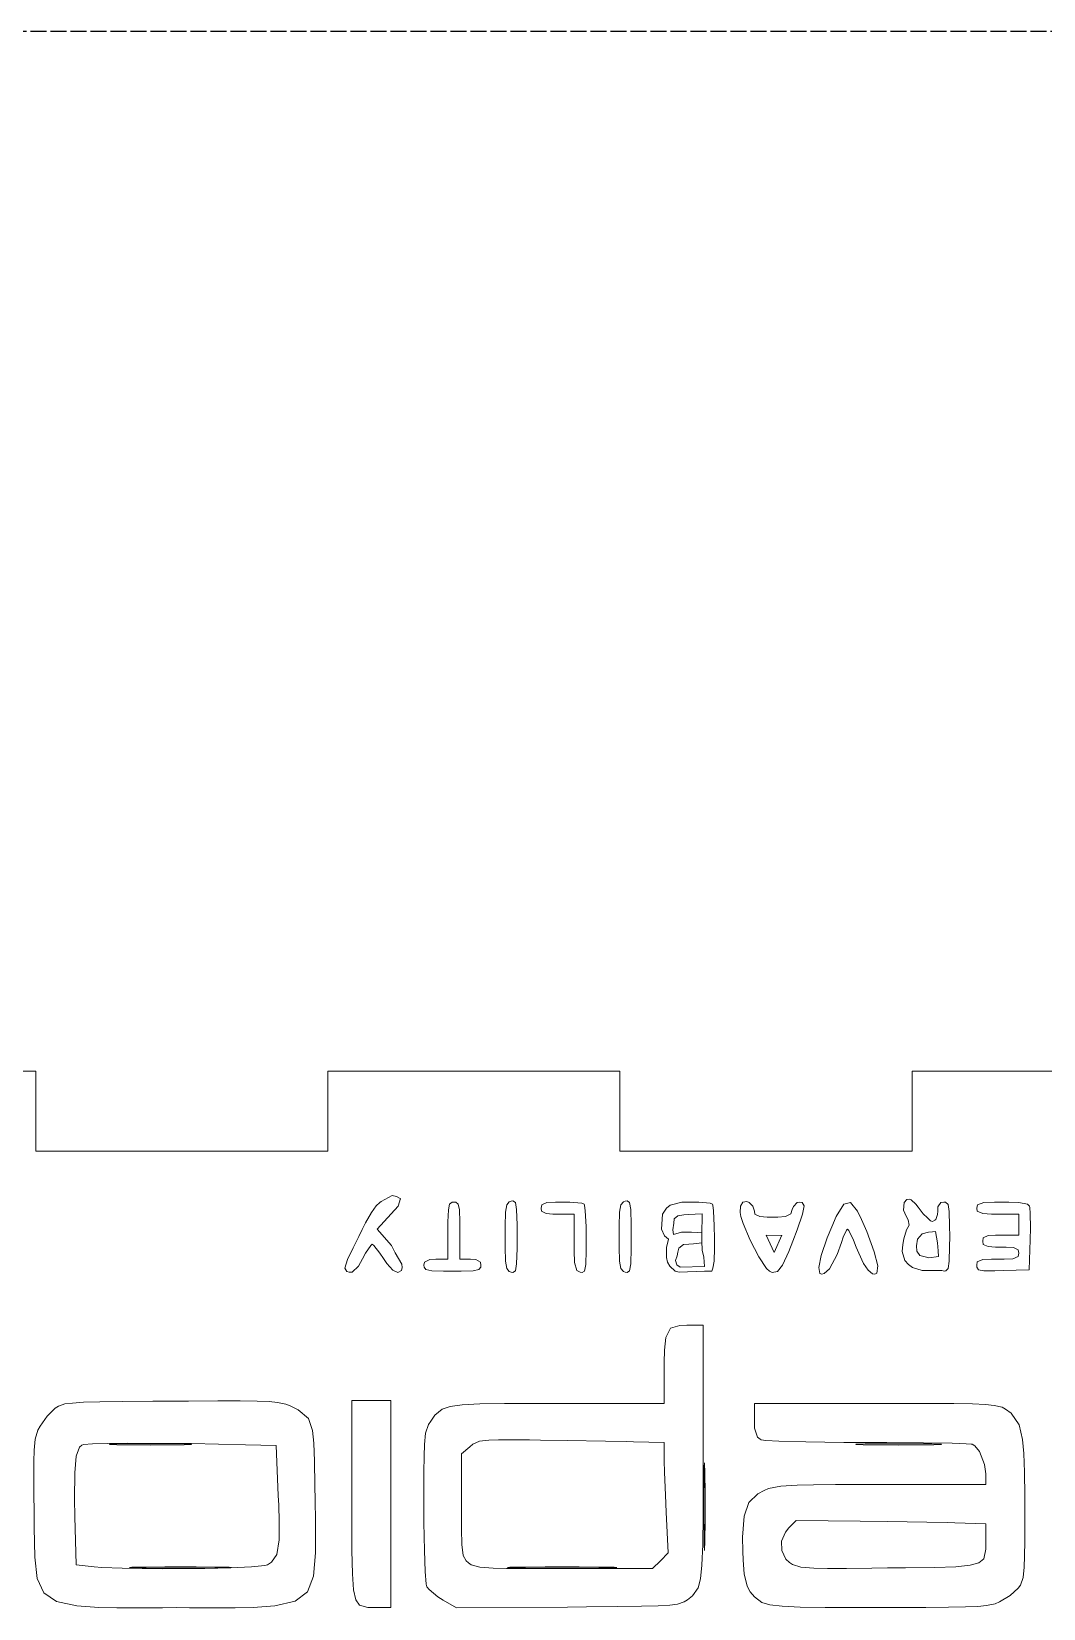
# Model space of a CAD drawing. Header units: millimetres. Extents: x 0 to 610, y 0 to 514.
# Drawn here: x 256.9 to 294.9, y 394.9 to 454 of the extents above; entities that cross this region are included whole.
import ezdxf

# ---------------------------------------------------------------- set-up
doc = ezdxf.new("R2010")
doc.units = ezdxf.units.MM
doc.header["$LTSCALE"] = 0.05
doc.linetypes.add('Dotted', pattern=[15, 12, -3])
doc.layers.get('0').update_dxf_attribs({"plot": 0})
doc.layers.add('CUT', color=1, linetype='Continuous', lineweight=0)
doc.layers.add('ETCH', color=5, linetype='Continuous', lineweight=0)

# ---------------------------------------------------------------- blocks, each defined once
blk = doc.blocks.new('back_outer')
blk.add_lwpolyline([(-39.821, 0), (-28.872, 0), (-28.872, 3), (-17.923, 3), (-17.923, 0), (-6.974, 0), (-6.974, 3), (3.974, 3), (3.974, 0), (14.923, 0), (14.923, 3), (25.872, 3), (25.872, 0), (36.821, 0), (36.821, 3), (47.769, 3), (47.769, 0), (58.718, 0)])
blk = doc.blocks.new('percepio')
for p, q in [((605.86, 136.25), (608.74, 136.87)), ((608.74, 136.87), (611.64, 137.14)), ((611.64, 137.14), (615.74, 137.33)), ((615.74, 137.33), (621.38, 137.45)), ((621.38, 137.45), (628.9, 137.52)), ((628.9, 137.52), (638.67, 137.54)), ((638.67, 137.54), (644.5, 137.55)), ((644.5, 137.55), (651.32, 137.55)), ((651.32, 137.55), (662.49, 137.51)), ((662.49, 137.51), (670.81, 137.38)), ((670.81, 137.38), (676.76, 137.1)), ((676.76, 137.1), (680.83, 136.6)), ((680.83, 136.6), (683.51, 135.82)), ((711.56, 136.38), (714.1, 136.71)), ((714.1, 136.71), (717.98, 136.94)), ((717.98, 136.94), (723.62, 137.1)), ((723.62, 137.1), (731.44, 137.22)), ((731.44, 137.22), (741.86, 137.32)), ((741.86, 137.32), (748.17, 137.37)), ((748.17, 137.37), (785.2, 137.65)), ((785.2, 137.65), (789.58, 135.09)), ((807, 103.08), (807, 137.58)), ((807, 137.58), (811.85, 137.58)), ((811.85, 137.58), (814.61, 137.56)), ((814.61, 137.56), (817.47, 136.71)), ((817.47, 136.71), (818.66, 134.92)), ((838.81, 135.39), (845.57, 136.99)), ((845.57, 136.99), (852.79, 137.49)), ((852.79, 137.49), (858.78, 137.6)), ((858.78, 137.6), (865.82, 137.61)), ((865.82, 137.61), (873.98, 137.59)), ((873.98, 137.59), (878.5, 137.58)), ((878.5, 137.58), (883.03, 137.59)), ((883.03, 137.59), (891.19, 137.61)), ((891.19, 137.61), (898.24, 137.59)), ((898.24, 137.59), (904.25, 137.48)), ((904.25, 137.48), (911.51, 137.01)), ((911.51, 137.01), (918.34, 135.52)), ((598.17, 131.07), (600.9, 133.57)), ((600.9, 133.57), (604.42, 135.69)), ((604.42, 135.69), (605.86, 136.25)), ((683.51, 135.82), (686.02, 134.01)), ((686.02, 134.01), (687.39, 132.28)), ((687.39, 132.28), (688.46, 130.43)), ((704.74, 130.98), (706.57, 133.6)), ((706.57, 133.6), (708.32, 134.99)), ((708.32, 134.99), (709.35, 135.66)), ((709.35, 135.66), (711.56, 136.38)), ((789.58, 135.09), (791.36, 133.94)), ((791.36, 133.94), (794.24, 131.56)), ((794.24, 131.56), (794.98, 130.62)), ((818.66, 134.92), (819.4, 131.6)), ((819.4, 131.6), (819.8, 126.29)), ((832.71, 127.09), (834.75, 132.26)), ((834.75, 132.26), (838.81, 135.39)), ((918.34, 135.52), (922.51, 132.62)), ((922.51, 132.62), (924.69, 127.86)), ((596.21, 124.05), (596.57, 127.57)), ((596.57, 127.57), (597.48, 130.11)), ((597.48, 130.11), (598.17, 131.07)), ((688.46, 130.43), (689.39, 126.34)), ((689.39, 126.34), (689.72, 121.8)), ((703.46, 123.41), (703.96, 128.02)), ((703.96, 128.02), (704.74, 130.98)), ((794.98, 130.62), (795.2, 129.75)), ((795.2, 129.75), (795.57, 125.58)), ((819.8, 126.29), (819.97, 118.53)), ((832.06, 119.38), (832.71, 127.09)), ((924.69, 127.86), (925.54, 120.77)), ((596.08, 120.43), (596.21, 124.05)), ((609.69, 121.28), (609, 118.06)), ((611.25, 122.63), (609.69, 121.28)), ((614.2, 123.48), (611.25, 122.63)), ((618.96, 123.96), (614.2, 123.48)), ((625.99, 124.2), (618.96, 123.96)), ((635.72, 124.32), (625.99, 124.2)), ((641.73, 124.37), (635.72, 124.32)), ((646.87, 124.42), (641.73, 124.37)), ((655.33, 124.49), (646.87, 124.42)), ((661.67, 124.49), (655.33, 124.49)), ((666.24, 124.42), (661.67, 124.49)), ((670.54, 124.11), (666.24, 124.42)), ((673.36, 123.23), (670.54, 124.11)), ((674.31, 122.55), (673.36, 123.23)), ((675.5, 121.39), (674.31, 122.55)), ((676.88, 118.58), (675.5, 121.39)), ((689.72, 121.8), (689.84, 118.74)), ((703.18, 116.56), (703.46, 123.41)), ((717.3, 121.98), (714.7, 119.37)), ((719.91, 124.58), (717.3, 121.98)), ((749.34, 124.58), (719.91, 124.58)), ((731.81, 124.19), (732.21, 124.24)), ((732.64, 124.14), (731.81, 124.19)), ((732.21, 124.24), (733.9, 124.3)), ((734.64, 124.09), (732.64, 124.14)), ((733.9, 124.3), (735.25, 124.33)), ((737.76, 124.06), (734.64, 124.09)), ((735.25, 124.33), (750, 124.46)), ((744.38, 124.03), (737.76, 124.06)), ((750, 124.02), (744.38, 124.03)), ((754.21, 124.58), (749.34, 124.58)), ((750, 124.46), (764.75, 124.33)), ((755.62, 124.03), (750, 124.02)), ((762.3, 124.56), (754.21, 124.58)), ((762.24, 124.06), (755.62, 124.03)), ((765.36, 124.09), (762.24, 124.06)), ((768.46, 124.5), (762.3, 124.56)), ((764.75, 124.33), (766.1, 124.3)), ((767.36, 124.14), (765.36, 124.09)), ((766.1, 124.3), (767.79, 124.24)), ((768.19, 124.19), (767.36, 124.14)), ((767.79, 124.24), (768.19, 124.19)), ((772.98, 124.38), (768.46, 124.5)), ((777.36, 124.06), (772.98, 124.38)), ((780.27, 123.27), (777.36, 124.06)), ((781.14, 122.67), (780.27, 123.27)), ((781.91, 122), (781.14, 122.67)), ((782.9, 120.25), (781.91, 122)), ((795.57, 125.58), (795.84, 118.57)), ((846.72, 122.48), (844.99, 119.9)), ((848.02, 123.3), (846.72, 122.48)), ((848.98, 123.54), (848.02, 123.3)), ((853.36, 123.96), (848.98, 123.54)), ((860.28, 124.29), (853.36, 123.96)), ((860.04, 124.18), (860.41, 124.24)), ((860.82, 124.13), (860.04, 124.18)), ((868.91, 124.51), (860.28, 124.29)), ((860.41, 124.24), (861.99, 124.3)), ((862.68, 124.09), (860.82, 124.13)), ((861.99, 124.3), (863.25, 124.33)), ((865.59, 124.06), (862.68, 124.09)), ((863.25, 124.33), (877, 124.46)), ((871.76, 124.03), (865.59, 124.06)), ((883.14, 124.63), (868.91, 124.51)), ((877, 124.02), (871.76, 124.03)), ((877, 124.46), (890.75, 124.33)), ((882.24, 124.03), (877, 124.02)), ((888.41, 124.06), (882.24, 124.03)), ((896.38, 124.45), (883.14, 124.63)), ((891.32, 124.09), (888.41, 124.06)), ((890.75, 124.33), (892.01, 124.3)), ((893.18, 124.13), (891.32, 124.09)), ((892.01, 124.3), (893.59, 124.24)), ((893.96, 124.18), (893.18, 124.13)), ((893.59, 124.24), (893.96, 124.18)), ((903.23, 124.16), (896.38, 124.45)), ((905.74, 123.95), (903.23, 124.16)), ((911.77, 123.32), (905.74, 123.95)), ((912.2, 107.2), (911.77, 123.32)), ((925.54, 120.77), (925.72, 110.89)), ((596, 108.93), (596.02, 115.48)), ((596.02, 115.48), (596.08, 120.43)), ((609, 118.06), (609, 114.93)), ((676.94, 115.46), (676.88, 118.58)), ((689.84, 118.74), (689.93, 114.08)), ((702.49, 115.37), (702.57, 118.53)), ((702.57, 118.53), (702.65, 118.34)), ((702.65, 118.34), (702.72, 116.9)), ((702.72, 116.9), (702.75, 115.78)), ((702.75, 115.78), (702.88, 103.65)), ((703.05, 106.9), (703.18, 116.56)), ((714.7, 119.37), (715.35, 105.82)), ((783.36, 116.53), (782.9, 120.25)), ((783.48, 111.44), (783.36, 116.53)), ((795.84, 118.57), (795.98, 109.21)), ((819.97, 118.53), (820, 107.84)), ((832.12, 108.62), (832.06, 119.38)), ((844.99, 119.9), (844.23, 114.96)), ((609, 114.93), (609, 109.65)), ((672.09, 108.58), (674.55, 111.04)), ((674.55, 111.04), (675.68, 112.41)), ((675.68, 112.41), (676.94, 115.46)), ((689.93, 114.08), (689.45, 107.12)), ((702.44, 108.65), (702.49, 115.37)), ((783.5, 106.55), (783.48, 111.44)), ((844.23, 114.96), (844.18, 108.93)), ((925.72, 110.89), (925.76, 104.76)), ((596, 104.97), (596, 108.93)), ((609, 109.65), (619.25, 109.33)), ((619.25, 109.33), (621.74, 109.26)), ((621.74, 109.26), (628.62, 109.11)), ((628.62, 109.11), (641.72, 108.9)), ((641.72, 108.9), (650.8, 108.79)), ((650.8, 108.79), (672.09, 108.58)), ((689.45, 107.12), (687.87, 102.6)), ((702.43, 104.08), (702.44, 108.65)), ((703.02, 93.83), (703.05, 106.9)), ((715.35, 105.82), (715.6, 100.18)), ((783.5, 103.58), (783.5, 106.55)), ((795.98, 109.21), (796, 103.8)), ((820, 107.84), (820, 101.25)), ((832.22, 101.94), (832.12, 108.62)), ((844.18, 108.93), (844.34, 103.5)), ((912.32, 101.45), (912.2, 107.2)), ((596.01, 100.31), (596, 104.97)), ((596.1, 92.43), (596.01, 100.31)), ((687.87, 102.6), (684.89, 99.69)), ((702.44, 99.5), (702.43, 104.08)), ((702.88, 103.65), (702.75, 91.78)), ((715.6, 100.18), (715.89, 92.47)), ((783.5, 86.41), (783.5, 103.58)), ((796, 103.8), (796, 99.51)), ((807, 68.58), (807, 103.08)), ((820, 101.25), (820, 68.58)), ((832.28, 96.96), (832.22, 101.94)), ((844.34, 103.5), (844.48, 100.3)), ((844.48, 100.3), (845.21, 83.65)), ((912.24, 92.73), (912.32, 101.45)), ((925.76, 104.76), (925.8, 100.7)), ((925.8, 100.7), (925.86, 94)), ((643.75, 96.6), (609, 96.58)), ((609, 96.58), (609, 93.03)), ((649.46, 96.61), (643.75, 96.6)), ((658.99, 96.64), (649.46, 96.61)), ((666.3, 96.71), (658.99, 96.64)), ((671.74, 96.83), (666.3, 96.71)), ((677.19, 97.16), (671.74, 96.83)), ((681.29, 97.97), (677.19, 97.16)), ((682.79, 98.57), (681.29, 97.97)), ((684.89, 99.69), (682.79, 98.57)), ((702.48, 92.69), (702.44, 99.5)), ((796, 99.51), (795.98, 92.45)), ((832.41, 88.85), (832.28, 96.96)), ((596.34, 86.28), (596.1, 92.43)), ((609, 93.03), (609.38, 89.88)), ((609.38, 89.88), (611.09, 85.62)), ((702.57, 89.36), (702.48, 92.69)), ((702.65, 89.39), (702.57, 89.36)), ((702.71, 90.71), (702.65, 89.39)), ((702.75, 91.78), (702.71, 90.71)), ((703.01, 85.83), (703.02, 93.83)), ((715.89, 92.47), (715.99, 88.7)), ((795.98, 92.45), (795.92, 87.14)), ((911.69, 87.19), (912.24, 92.73)), ((925.86, 94), (925.85, 88.93)), ((596.77, 81.57), (596.34, 86.28)), ((611.09, 85.62), (612.68, 83.71)), ((703, 43.58), (703.01, 85.83)), ((715.99, 88.7), (716, 87.46)), ((716, 87.46), (716, 82.65)), ((779.73, 83.2), (780.69, 84)), ((780.69, 84), (783.5, 86.41)), ((795.92, 87.14), (795.79, 83.27)), ((832.65, 82.85), (832.41, 88.85)), ((909.82, 83.45), (910.59, 84.2)), ((910.59, 84.2), (911.69, 87.19)), ((925.76, 85.21), (925.43, 81.5)), ((925.85, 88.93), (925.76, 85.21)), ((597.88, 76.68), (596.77, 81.57)), ((612.68, 83.71), (613.54, 83.2)), ((613.54, 83.2), (613.88, 83.14)), ((613.88, 83.14), (615.54, 83.02)), ((615.54, 83.02), (620.19, 82.86)), ((620.19, 82.86), (629.68, 82.69)), ((623.72, 83.15), (623.83, 83.24)), ((626.9, 83.07), (623.72, 83.15)), ((623.83, 83.24), (625.17, 83.3)), ((625.17, 83.3), (626.25, 83.33)), ((626.25, 83.33), (638, 83.46)), ((633.52, 83.02), (626.9, 83.07)), ((629.68, 82.69), (641.89, 82.6)), ((638, 83.01), (633.52, 83.02)), ((638, 83.46), (649.75, 83.33)), ((642.48, 83.02), (638, 83.01)), ((641.89, 82.6), (648.65, 82.58)), ((649.1, 83.07), (642.48, 83.02)), ((648.65, 82.58), (656.2, 82.56)), ((652.28, 83.15), (649.1, 83.07)), ((649.75, 83.33), (650.83, 83.3)), ((650.83, 83.3), (652.17, 83.24)), ((652.17, 83.24), (652.28, 83.15)), ((656.2, 82.56), (668.83, 82.43)), ((668.83, 82.43), (677.9, 82.16)), ((677.9, 82.16), (682.16, 81.89)), ((682.16, 81.89), (683.7, 81.67)), ((683.7, 81.67), (684.07, 81.55)), ((684.07, 81.55), (685.02, 80.8)), ((685.02, 80.8), (685.92, 77.79)), ((716, 82.65), (726.25, 82.33)), ((726.25, 82.33), (728.73, 82.26)), ((728.73, 82.26), (735.52, 82.11)), ((735.52, 82.11), (748.35, 81.9)), ((748.35, 81.9), (757.19, 81.79)), ((757.19, 81.79), (760.82, 81.76)), ((760.82, 81.76), (766.76, 81.71)), ((766.76, 81.71), (771.2, 81.73)), ((771.2, 81.73), (774.4, 81.83)), ((774.4, 81.83), (777.46, 82.19)), ((777.46, 82.19), (779.73, 83.2)), ((795.42, 79.5), (794.46, 76.66)), ((795.79, 83.27), (795.42, 79.5)), ((833.1, 78.59), (832.65, 82.85)), ((845.21, 83.65), (855.35, 83.33)), ((855.35, 83.33), (873.35, 82.93)), ((873.33, 83.15), (873.43, 83.23)), ((876.37, 83.06), (873.33, 83.15)), ((873.35, 82.93), (894.55, 82.84)), ((873.43, 83.23), (874.72, 83.3)), ((874.72, 83.3), (875.75, 83.33)), ((875.75, 83.33), (887, 83.46)), ((882.71, 83.02), (876.37, 83.06)), ((887, 83.01), (882.71, 83.02)), ((887, 83.46), (898.25, 83.33)), ((891.29, 83.02), (887, 83.01)), ((897.63, 83.06), (891.29, 83.02)), ((894.55, 82.84), (901.25, 82.93)), ((900.67, 83.15), (897.63, 83.06)), ((898.25, 83.33), (899.28, 83.3)), ((899.28, 83.3), (900.57, 83.23)), ((900.57, 83.23), (900.67, 83.15)), ((901.25, 82.93), (906.3, 83.09)), ((906.3, 83.09), (909.26, 83.31)), ((909.26, 83.31), (909.82, 83.45)), ((925.43, 81.5), (924.49, 78.51)), ((600.5, 72.84), (597.88, 76.68)), ((685.92, 77.79), (686, 75.05)), ((686, 75.05), (686, 69.58)), ((792.34, 73.55), (789.87, 71.52)), ((793.72, 75.49), (792.34, 73.55)), ((794.46, 76.66), (793.72, 75.49)), ((834.4, 74.6), (833.1, 78.59)), ((837.83, 71.72), (834.4, 74.6)), ((921.34, 73.8), (918.68, 71.18)), ((923.76, 77.18), (921.34, 73.8)), ((924.49, 78.51), (923.76, 77.18)), ((602.4, 71.48), (600.5, 72.84)), ((603.55, 70.89), (602.4, 71.48)), ((606.15, 70.26), (603.55, 70.89)), ((609.06, 69.98), (606.15, 70.26)), ((613.4, 69.79), (609.06, 69.98)), ((619.57, 69.67), (613.4, 69.79)), ((628, 69.61), (619.57, 69.67)), ((639.08, 69.59), (628, 69.61)), ((645.75, 69.59), (639.08, 69.59)), ((686, 69.58), (645.75, 69.59)), ((751.25, 69.6), (716, 69.58)), ((716, 69.58), (716, 58.52)), ((758.03, 69.6), (751.25, 69.6)), ((769.14, 69.64), (758.03, 69.6)), ((777.37, 69.79), (769.14, 69.64)), ((783.24, 70.1), (777.37, 69.79)), ((787.24, 70.66), (783.24, 70.1)), ((789.87, 71.52), (787.24, 70.66)), ((813.5, 68.58), (807, 68.58)), ((820, 68.58), (813.5, 68.58)), ((840.5, 70.44), (837.83, 71.72)), ((841.91, 69.87), (840.5, 70.44)), ((844.7, 69.27), (841.91, 69.87)), ((847.53, 69), (844.7, 69.27)), ((851.55, 68.84), (847.53, 69)), ((857.11, 68.76), (851.55, 68.84)), ((864.59, 68.75), (857.11, 68.76)), ((874.34, 68.8), (864.59, 68.75)), ((880.18, 68.84), (874.34, 68.8)), ((886.26, 68.88), (880.18, 68.84)), ((896.29, 68.97), (886.26, 68.88)), ((903.82, 69.08), (896.29, 68.97)), ((909.26, 69.23), (903.82, 69.08)), ((913.01, 69.46), (909.26, 69.23)), ((915.48, 69.79), (913.01, 69.46)), ((917.65, 70.51), (915.48, 69.79)), ((918.68, 71.18), (917.65, 70.51)), ((716, 58.52), (715.99, 56.03)), ((715.99, 56.03), (715.91, 51.92)), ((715.48, 47.62), (713.96, 44.6)), ((715.91, 51.92), (715.48, 47.62)), ((708.46, 43.58), (703, 43.58)), ((710.82, 43.65), (708.46, 43.58)), ((713.96, 44.6), (710.82, 43.65)), ((644.96, 23.82), (645.24, 26.27)), ((645.24, 26.27), (645.93, 26.58)), ((645.93, 26.58), (646.64, 26.43)), ((646.64, 26.43), (648.13, 25.27)), ((661.02, 24.75), (662.75, 26.36)), ((662.75, 26.36), (663.53, 26.58)), ((663.53, 26.58), (664.2, 26.33)), ((664.2, 26.33), (664.6, 24.35)), ((594.21, 15.15), (594.5, 25.08)), ((594.5, 25.08), (603.25, 25.37)), ((600, 21.43), (598.2, 20.66)), ((602.88, 21.57), (600, 21.43)), ((605, 21.58), (602.88, 21.57)), ((603.25, 25.37), (605.99, 25.45)), ((607.13, 21.59), (605, 21.58)), ((605.99, 25.45), (609.64, 25.44)), ((610.02, 21.74), (607.13, 21.59)), ((609.64, 25.44), (611.4, 25.09)), ((611.8, 22.52), (610.02, 21.74)), ((611.4, 25.09), (611.96, 24.26)), ((612, 23.62), (611.8, 22.52)), ((611.96, 24.26), (612, 23.62)), ((621.01, 17.53), (621.14, 22.24)), ((621.14, 22.24), (621.51, 24.66)), ((621.51, 24.66), (622.23, 25.51)), ((622.23, 25.51), (622.75, 25.58)), ((622.75, 25.58), (623.65, 25.32)), ((623.65, 25.32), (626.97, 25.39)), ((627.95, 21.09), (624.72, 20.74)), ((626.97, 25.39), (630.21, 25.38)), ((629.21, 20.86), (627.95, 21.09)), ((630.21, 25.38), (633.42, 24.32)), ((633.42, 24.32), (634.71, 23.4)), ((634.71, 23.4), (635.98, 22.04)), ((635.98, 22.04), (636.82, 19.06)), ((646.11, 19.13), (644.96, 23.82)), ((648.13, 25.27), (649.69, 22.98)), ((649.69, 22.98), (651.29, 19.62)), ((658.4, 20.08), (661.02, 24.75)), ((664.6, 24.35), (663.78, 20.41)), ((674.54, 18.98), (676.66, 23.58)), ((676.66, 23.58), (678.35, 25.74)), ((678.35, 25.74), (680.05, 25.99)), ((680.05, 25.99), (681.03, 25.57)), ((681.03, 25.57), (681.98, 24.69)), ((681.98, 24.69), (684.58, 20.8)), ((699.31, 17.88), (699.44, 22.26)), ((699.44, 22.26), (699.79, 24.6)), ((699.79, 24.6), (700.12, 25.58)), ((700.12, 25.58), (700.92, 25.57)), ((700.92, 25.57), (702.6, 25.56)), ((711.01, 25.86), (702.6, 25.56)), ((702.66, 23.99), (710.68, 24.29)), ((702.66, 23.99), (702.79, 20.97)), ((711.84, 23.44), (710.68, 24.29)), ((712.34, 25.55), (711.01, 25.86)), ((711.74, 20.46), (712.26, 22.05)), ((712.26, 22.05), (711.84, 23.44)), ((712.34, 25.55), (714.12, 23.94)), ((714.2, 23.97), (714.88, 22.59)), ((714.88, 22.59), (715.22, 21.08)), ((715.22, 21.08), (715.3, 19.57)), ((727.01, 18), (727.13, 23.14)), ((727.13, 23.14), (727.52, 25.48)), ((727.52, 25.48), (728.36, 25.99)), ((728.36, 25.99), (729, 25.87)), ((729, 25.87), (729.62, 25.65)), ((729.62, 25.65), (730.45, 24.68)), ((730.45, 24.68), (730.86, 22.27)), ((730.86, 22.27), (730.99, 17.56)), ((742.01, 18.72), (742.13, 23.4)), ((742.13, 23.4), (742.53, 25.53)), ((742.53, 25.53), (743.36, 26)), ((743.36, 26), (744, 25.87)), ((744, 25.87), (745.08, 25.32)), ((745.08, 25.32), (745.85, 22.73)), ((745.85, 22.73), (745.99, 18.82)), ((765.01, 18), (765.13, 23.14)), ((765.13, 23.14), (765.52, 25.48)), ((765.52, 25.48), (766.36, 25.99)), ((766.36, 25.99), (767, 25.87)), ((767, 25.87), (767.62, 25.65)), ((767.62, 25.65), (768.45, 24.68)), ((768.45, 24.68), (768.86, 22.27)), ((768.86, 22.27), (768.99, 17.56)), ((777, 23.58), (777.05, 24.2)), ((777.15, 22.59), (777, 23.58)), ((777.05, 24.2), (777.68, 25.03)), ((778.76, 21.67), (777.15, 22.59)), ((777.68, 25.03), (779.61, 25.44)), ((780.5, 21.58), (778.76, 21.67)), ((779.61, 25.44), (783.56, 25.57)), ((784, 21.58), (780.5, 21.58)), ((783.56, 25.57), (786.5, 25.58)), ((784, 12.08), (784, 21.58)), ((786.5, 25.58), (789.44, 25.57)), ((792, 21.58), (788, 21.58)), ((788, 21.58), (788, 12.08)), ((789.44, 25.57), (793.39, 25.44)), ((794.03, 21.66), (792, 21.58)), ((793.39, 25.44), (795.32, 25.03)), ((795.84, 22.57), (794.03, 21.66)), ((795.32, 25.03), (795.95, 24.2)), ((796, 23.58), (795.84, 22.57)), ((795.95, 24.2), (796, 23.58)), ((803.19, 24.35), (803.51, 25.31)), ((803.32, 23.21), (803.19, 24.35)), ((805.56, 19.46), (803.32, 23.21)), ((803.51, 25.31), (804.64, 26.04)), ((804.64, 26.04), (806.31, 25.25)), ((806.31, 25.25), (808.37, 23.02)), ((808.37, 23.02), (809.5, 21.39)), ((809.5, 21.39), (810.72, 19.56)), ((815.43, 19.59), (816.46, 21.5)), ((816.46, 21.5), (817.77, 23.89)), ((817.77, 23.89), (819.83, 25.93)), ((821.43, 21.75), (819.59, 17.79)), ((819.83, 25.93), (820.91, 25.9)), ((820.91, 25.9), (821.67, 25.64)), ((822.29, 24.57), (821.43, 21.75)), ((821.67, 25.64), (822.29, 24.57)), ((598.2, 20.66), (598, 19.58)), ((598, 19.58), (598.19, 18.52)), ((598.19, 18.52), (599.76, 17.75)), ((599.76, 17.75), (602.21, 17.6)), ((602.21, 17.6), (604, 17.58)), ((604, 17.58), (605.79, 17.57)), ((605.79, 17.57), (608.24, 17.42)), ((608.24, 17.42), (609.81, 16.65)), ((609.81, 16.65), (610, 15.58)), ((621, 14.08), (621.01, 17.53)), ((624.72, 20.74), (624.82, 18.83)), ((624.82, 18.83), (625.02, 16.18)), ((625.02, 16.18), (625.69, 12.41)), ((630.89, 20.36), (629.21, 20.86)), ((631.9, 18.94), (630.89, 20.36)), ((631.75, 14.96), (632, 17.1)), ((632, 17.1), (631.9, 18.94)), ((636.59, 16.68), (636.28, 14.87)), ((636.82, 19.06), (636.59, 16.68)), ((648.63, 12.4), (646.11, 19.13)), ((651.29, 19.62), (652.09, 17.55)), ((652.09, 17.55), (652.99, 15.24)), ((656.44, 14.28), (656.97, 15.99)), ((656.97, 15.99), (658.4, 20.08)), ((663.78, 20.41), (661.73, 14.51)), ((673.19, 15.58), (674.54, 18.98)), ((676.87, 13.6), (679.41, 19.33)), ((679.41, 19.33), (682.13, 13.6)), ((684.58, 20.8), (687.45, 15.3)), ((699.3, 14.73), (699.31, 17.88)), ((702.79, 20.97), (703.44, 18.56)), ((703.44, 18.56), (703.55, 15.62)), ((703.51, 16.13), (706.26, 16.46)), ((706.26, 16.46), (707.85, 16.57)), ((707.85, 16.57), (709.59, 16.66)), ((709.59, 16.66), (711.2, 17.88)), ((711.2, 17.88), (711.48, 19.31)), ((711.48, 19.31), (711.74, 20.46)), ((715.22, 17.69), (714.54, 14.93)), ((715.3, 19.57), (715.22, 17.69)), ((727, 14.08), (727.01, 18)), ((730.99, 17.56), (731, 14.08)), ((742, 15.16), (742.01, 18.72)), ((745.99, 18.82), (746, 15.97)), ((746, 15.97), (746, 6.58)), ((765, 14.08), (765.01, 18)), ((768.99, 17.56), (769, 14.08)), ((806.77, 17.01), (805.56, 19.46)), ((811.59, 11.55), (806.77, 17.01)), ((810.72, 19.56), (812.71, 17.03)), ((812.71, 17.03), (813.23, 16.64)), ((813.23, 16.64), (813.71, 17)), ((813.71, 17), (815.43, 19.59)), ((819.59, 17.79), (817.71, 14)), ((594.14, 11.19), (594.21, 15.15)), ((594.2, 6.34), (594.14, 11.19)), ((604, 13.58), (598, 13.58)), ((598, 13.58), (598, 10.08)), ((605.79, 13.6), (604, 13.58)), ((608.24, 13.75), (605.79, 13.6)), ((609.81, 14.52), (608.24, 13.75)), ((610, 15.58), (609.81, 14.52)), ((621.01, 10.48), (621, 14.08)), ((625.69, 12.41), (626.67, 12.5)), ((626.67, 12.5), (628.08, 12.6)), ((628.08, 12.6), (630.17, 13.12)), ((630.17, 13.12), (631.75, 14.96)), ((634.93, 11), (634.53, 10.28)), ((635.39, 11.85), (634.93, 11)), ((636.28, 14.87), (635.39, 11.85)), ((650.39, 8.33), (648.63, 12.4)), ((652.99, 15.24), (654.55, 12.05)), ((654.55, 12.05), (655, 11.58)), ((655, 11.58), (655.39, 11.93)), ((655.39, 11.93), (656.44, 14.28)), ((660.25, 10.83), (658.73, 7.4)), ((661.73, 14.51), (660.25, 10.83)), ((669.95, 6.65), (671.76, 11.87)), ((671.76, 11.87), (673.19, 15.58)), ((677.01, 13.73), (681.95, 13.61)), ((687.45, 15.3), (689.79, 9.73)), ((699.35, 10.47), (699.3, 14.73)), ((703.53, 13.62), (703.4, 6.46)), ((703.55, 15.62), (703.53, 13.62)), ((704.93, 12.73), (703.53, 12.61)), ((706.89, 12.58), (704.93, 12.73)), ((708.36, 12.57), (706.89, 12.58)), ((710.22, 12.64), (708.36, 12.57)), ((712.95, 13.33), (710.22, 12.64)), ((712.87, 9.57), (713.15, 11.85)), ((713.15, 11.85), (712.95, 13.33)), ((714.54, 14.93), (715.88, 13.85)), ((715.88, 13.85), (716.95, 11.62)), ((716.95, 11.62), (716.63, 6.61)), ((727.01, 10.16), (727, 14.08)), ((730.99, 10.6), (730.86, 5.9)), ((731, 14.08), (730.99, 10.6)), ((742.05, 10.74), (742, 15.16)), ((742.29, 5.55), (742.05, 10.74)), ((765.01, 10.16), (765, 14.08)), ((768.99, 10.6), (768.86, 5.9)), ((769, 14.08), (768.99, 10.6)), ((784.01, 9.14), (784, 12.08)), ((788, 12.08), (787.99, 9.14)), ((811.59, 11.55), (804.59, 3.91)), ((816.56, 11.7), (815.43, 9.5)), ((817.71, 14), (816.56, 11.7)), ((594.33, 4.37), (594.2, 6.34)), ((598, 10.08), (598, 6.58)), ((598, 6.58), (605, 6.58)), ((605, 6.58), (607.12, 6.57)), ((607.12, 6.57), (610, 6.43)), ((610, 6.43), (611.8, 5.66)), ((611.8, 5.66), (612, 4.58)), ((621.14, 5.68), (621.01, 10.48)), ((621.54, 3.36), (621.14, 5.68)), ((625, 5.58), (624.91, 4.13)), ((625.08, 6.75), (625, 5.58)), ((625.61, 8.35), (625.08, 6.75)), ((626, 8.58), (625.61, 8.35)), ((626.72, 9.01), (626, 8.58)), ((627.39, 8.85), (626.72, 9.01)), ((628.34, 7.88), (627.39, 8.85)), ((629.81, 6.51), (628.34, 7.88)), ((631.46, 4.33), (629.81, 6.51)), ((634.53, 10.28), (634.78, 8.48)), ((634.78, 8.48), (635.46, 7.29)), ((635.46, 7.29), (636.32, 5.31)), ((636.32, 5.31), (636.19, 2.71)), ((651.71, 5.62), (650.39, 8.33)), ((654.01, 2.72), (651.71, 5.62)), ((658.73, 7.4), (656.21, 3.28)), ((669.45, 3.8), (669.95, 6.65)), ((673.91, 6.45), (673.41, 5.08)), ((675.64, 7.4), (673.91, 6.45)), ((678.17, 7.57), (675.64, 7.4)), ((680.02, 7.58), (678.17, 7.57)), ((681.79, 7.57), (680.02, 7.58)), ((684.22, 7.42), (681.79, 7.57)), ((685.81, 6.66), (684.22, 7.42)), ((686, 5.63), (685.81, 6.66)), ((686.51, 3.97), (686, 5.63)), ((689.79, 9.73), (690.51, 7.39)), ((690.51, 7.39), (690.75, 6.09)), ((690.75, 6.09), (690.64, 3.97)), ((699.59, 5.46), (699.35, 10.47)), ((699.83, 3.59), (699.59, 5.46)), ((703.4, 6.46), (708.1, 6.76)), ((708.1, 6.76), (709.52, 6.87)), ((709.52, 6.87), (711.45, 7.18)), ((711.45, 7.18), (712.69, 8.21)), ((712.69, 8.21), (712.87, 9.57)), ((716.63, 6.61), (715.3, 4.57)), ((727.13, 5.03), (727.01, 10.16)), ((730.86, 5.9), (730.45, 3.49)), ((742.53, 3.61), (742.29, 5.55)), ((746, 6.58), (751.5, 6.58)), ((751.5, 6.58), (753.12, 6.57)), ((753.12, 6.57), (755.36, 6.41)), ((755.36, 6.41), (756.82, 5.64)), ((756.82, 5.64), (757, 4.58)), ((765.13, 5.03), (765.01, 10.16)), ((768.86, 5.9), (768.45, 3.49)), ((784.14, 5.19), (784.01, 9.14)), ((787.99, 9.14), (787.86, 5.19)), ((813.48, 6.04), (811.92, 3.8)), ((815.43, 9.5), (813.48, 6.04)), ((594.43, 3.9), (594.33, 4.37)), ((595.13, 3.3), (594.43, 3.9)), ((598, 2.75), (595.13, 3.3)), ((601.33, 2.6), (598, 2.75)), ((603.47, 2.58), (601.33, 2.6)), ((606.09, 2.59), (603.47, 2.58)), ((609.62, 2.73), (606.09, 2.59)), ((611.77, 3.49), (609.62, 2.73)), ((612, 4.58), (611.77, 3.49)), ((622.37, 2.63), (621.54, 3.36)), ((623, 2.58), (622.37, 2.63)), ((623.97, 2.72), (623, 2.58)), ((624.91, 4.13), (623.97, 2.72)), ((632.25, 3.26), (631.46, 4.33)), ((633.87, 1.8), (632.25, 3.26)), ((634.51, 1.58), (633.87, 1.8)), ((635.23, 1.72), (634.51, 1.58)), ((636.19, 2.71), (635.23, 1.72)), ((656.21, 3.28), (654.01, 2.72)), ((670.13, 2.69), (669.45, 3.8)), ((670.87, 2.58), (670.13, 2.69)), ((671.72, 2.75), (670.87, 2.58)), ((673.02, 4.03), (671.72, 2.75)), ((673.41, 5.08), (673.02, 4.03)), ((687.75, 2.7), (686.51, 3.97)), ((688.56, 2.39), (687.75, 2.7)), ((689.87, 2.66), (688.56, 2.39)), ((690.64, 3.97), (689.87, 2.66)), ((699.96, 3.23), (699.83, 3.59)), ((700.72, 2.97), (699.96, 3.23)), ((704.45, 2.62), (700.72, 2.97)), ((706.96, 2.57), (704.45, 2.62)), ((710.15, 2.66), (706.96, 2.57)), ((714.03, 3.59), (710.15, 2.66)), ((715.3, 4.57), (714.03, 3.59)), ((727.52, 2.69), (727.13, 5.03)), ((728.36, 2.17), (727.52, 2.69)), ((729, 2.29), (728.36, 2.17)), ((729.62, 2.51), (729, 2.29)), ((730.45, 3.49), (729.62, 2.51)), ((742.67, 3.25), (742.53, 3.61)), ((743.46, 2.99), (742.67, 3.25)), ((747.46, 2.64), (743.46, 2.99)), ((750.17, 2.58), (747.46, 2.64)), ((752.23, 2.59), (750.17, 2.58)), ((755.04, 2.74), (752.23, 2.59)), ((756.8, 3.51), (755.04, 2.74)), ((757, 4.58), (756.8, 3.51)), ((765.52, 2.69), (765.13, 5.03)), ((766.36, 2.17), (765.52, 2.69)), ((767, 2.29), (766.36, 2.17)), ((767.62, 2.51), (767, 2.29)), ((768.45, 3.49), (767.62, 2.51)), ((784.55, 3.26), (784.14, 5.19)), ((785.38, 2.63), (784.55, 3.26)), ((786, 2.58), (785.38, 2.63)), ((786.62, 2.63), (786, 2.58)), ((787.45, 3.26), (786.62, 2.63)), ((787.86, 5.19), (787.45, 3.26)), ((805.12, 0.71), (803.72, 1.46)), ((803.75, 1.44), (804.59, 3.91)), ((806.6, 0.42), (805.12, 0.71)), ((810.27, 2.35), (806.6, 0.42)), ((810.71, 2.72), (810.27, 2.35)), ((811.92, 3.8), (810.71, 2.72))]:
    blk.add_line(p, q)

msp = doc.modelspace()

# ---------------------------------------------------------------- linework, layer by layer
at = {"linetype": 'Dotted'}
msp.add_lwpolyline([(3, 3), (607, 3), (607, 454), (3, 454)], close=True, dxfattribs=at)

# ---------------------------------------------------------------- block references
at = {"layer": 'CUT', "rotation": 180}
msp.add_blockref('back_outer', (304.875, 415.026), dxfattribs=at)
at = {"layer": 'ETCH', "xscale": 0.1126461117942287, "yscale": 0.1126461117942287, "zscale": 0.1126461117942287, "rotation": 180}
msp.add_blockref('percepio', (361.318, 410.403), dxfattribs=at)

doc.saveas('drawing.dxf')
